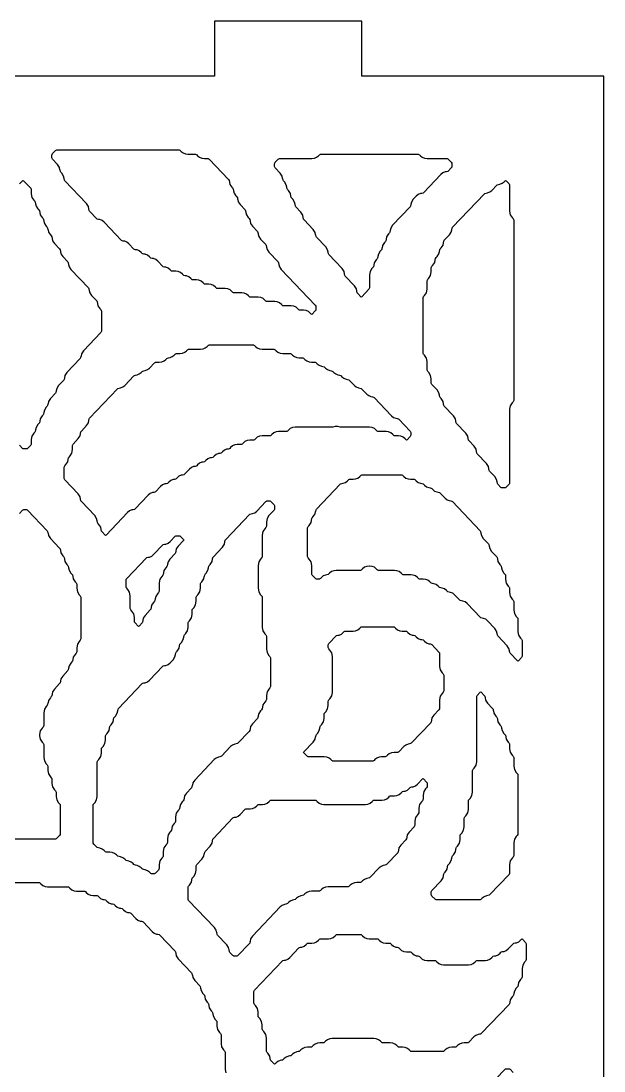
# Model space of a CAD drawing. Header units: millimetres. Extents: x 10 to 410, y 18 to 283.
# Drawn here: x 41.6 to 73.3, y 226 to 283 of the extents above; entities that cross this region are included whole.
import ezdxf

# ---------------------------------------------------------------- set-up
doc = ezdxf.new("R2010")
doc.units = ezdxf.units.MM
doc.layers.add('CUT', color=1, linetype='Continuous')

msp = doc.modelspace()

# ---------------------------------------------------------------- linework, layer by layer
at = {"layer": 'CUT'}
for points in [[(52.134, 157), (60.134, 157), (60.134, 160), (73.2679, 160), (73.2679, 280), (60.134, 280), (60.134, 283), (52.134, 283), (52.134, 280), (31.134, 280), (31.134, 283), (23.134, 283), (23.134, 280), (10, 280), (10, 160), (23.134, 160), (23.134, 157), (31.134, 157), (31.134, 160), (52.134, 160)], [(50.2148, 276), (50.2468, 275.9957), (50.2719, 275.9755), (50.3246, 275.9201), (50.4297, 275.8359), (50.5534, 275.7828), (50.6869, 275.7647), (51.1098, 275.7647), (51.1418, 275.7604), (51.167, 275.7402), (51.2196, 275.6849), (51.3247, 275.6006), (51.4485, 275.5475), (51.5819, 275.5294), (51.7811, 275.5294), (51.813, 275.5251), (51.8382, 275.5049), (52.9009, 274.3875), (52.9252, 274.3495), (52.9427, 274.2585), (52.945, 274.2589), (52.9694, 274.1319), (53.0714, 273.9729), (53.1246, 273.9169), (53.1489, 273.879), (53.1665, 273.7879), (53.1687, 273.7883), (53.1931, 273.6613), (53.2951, 273.5023), (53.3484, 273.4463), (53.3727, 273.4084), (53.3902, 273.3173), (53.3925, 273.3177), (53.4169, 273.1907), (53.5189, 273.0317), (53.7959, 272.7404), (53.8202, 272.7025), (53.8377, 272.6114), (53.84, 272.6119), (53.8644, 272.4848), (53.9664, 272.3258), (54.0196, 272.2698), (54.044, 272.2319), (54.0615, 272.1408), (54.0637, 272.1413), (54.0882, 272.0143), (54.1902, 271.8552), (54.4672, 271.5639), (54.4915, 271.526), (54.509, 271.4349), (54.5113, 271.4354), (54.5357, 271.3084), (54.6377, 271.1493), (54.9147, 270.8581), (54.939, 270.8201), (54.9565, 270.7291), (54.9588, 270.7295), (54.9832, 270.6025), (55.0852, 270.4435), (55.5859, 269.9169), (55.6103, 269.879), (55.6278, 269.7879), (55.63, 269.7883), (55.6545, 269.6613), (55.7565, 269.5023), (57.5997, 267.5639), (57.6241, 267.526), (57.6326, 267.4818), (57.6326, 267.3418), (57.6241, 267.2975), (57.5997, 267.2596), (57.4368, 267.0883), (57.4088, 267.067), (57.3808, 267.0883), (57.3329, 267.1387), (57.2278, 267.2229), (57.104, 267.276), (56.9706, 267.2941), (56.7714, 267.2941), (56.7394, 267.2985), (56.7143, 267.3186), (56.6616, 267.374), (56.5565, 267.4582), (56.4328, 267.5113), (56.2993, 267.5294), (55.8764, 267.5294), (55.8444, 267.5338), (55.8192, 267.5539), (55.7666, 267.6093), (55.6615, 267.6935), (55.5377, 267.7466), (55.4043, 267.7647), (54.9813, 267.7647), (54.9494, 267.769), (54.9242, 267.7892), (54.8716, 267.8446), (54.7665, 267.9288), (54.6427, 267.9819), (54.5092, 268), (54.0863, 268), (54.0543, 268.0043), (54.0292, 268.0245), (53.9765, 268.0799), (53.8714, 268.1641), (53.7477, 268.2172), (53.6142, 268.2353), (53.1913, 268.2353), (53.1593, 268.2396), (53.1341, 268.2598), (53.0815, 268.3151), (52.9764, 268.3994), (52.8526, 268.4525), (52.7192, 268.4706), (52.2962, 268.4706), (52.2643, 268.4749), (52.2391, 268.4951), (52.1865, 268.5504), (52.0814, 268.6346), (51.9576, 268.6877), (51.8242, 268.7059), (51.625, 268.7059), (51.593, 268.7102), (51.5678, 268.7304), (51.5152, 268.7857), (51.4101, 268.8699), (51.2863, 268.923), (51.1529, 268.9412), (50.9537, 268.9412), (50.9217, 268.9455), (50.8966, 268.9657), (50.8439, 269.021), (50.7388, 269.1052), (50.6151, 269.1583), (50.5393, 269.1686), (50.5397, 269.1719), (50.4742, 269.1808), (50.4491, 269.201), (50.3964, 269.2563), (50.2913, 269.3405), (50.1676, 269.3936), (50.0341, 269.4118), (49.8349, 269.4118), (49.803, 269.4161), (49.7778, 269.4363), (49.7252, 269.4916), (49.6201, 269.5758), (49.4963, 269.6289), (49.4205, 269.6392), (49.4209, 269.6425), (49.3555, 269.6514), (49.3303, 269.6716), (49.0539, 269.9622), (48.9488, 270.0464), (48.825, 270.0995), (48.7492, 270.1098), (48.7497, 270.1131), (48.6842, 270.122), (48.659, 270.1422), (48.6064, 270.1975), (48.5013, 270.2817), (48.3775, 270.3348), (48.3017, 270.3451), (48.3021, 270.3484), (48.2367, 270.3573), (48.2115, 270.3775), (48.1589, 270.4328), (48.0538, 270.517), (47.93, 270.5701), (47.8542, 270.5804), (47.8546, 270.5837), (47.7892, 270.5926), (47.764, 270.6127), (47.4876, 270.9034), (47.3825, 270.9876), (47.2587, 271.0407), (47.1829, 271.051), (47.1834, 271.0543), (47.1179, 271.0632), (47.0927, 271.0833), (46.1451, 272.0799), (46.0399, 272.1641), (45.9162, 272.2172), (45.8404, 272.2275), (45.8408, 272.2307), (45.7753, 272.2396), (45.7502, 272.2598), (45.3588, 272.6713), (45.3345, 272.7093), (45.317, 272.8003), (45.3147, 272.7999), (45.2903, 272.9269), (45.1883, 273.086), (44.0163, 274.3184), (43.9919, 274.3563), (43.9744, 274.4474), (43.9722, 274.447), (43.9477, 274.574), (43.8457, 274.733), (43.7925, 274.789), (43.7682, 274.8269), (43.7507, 274.918), (43.7484, 274.9176), (43.724, 275.0446), (43.622, 275.2036), (43.345, 275.4949), (43.3207, 275.5328), (43.3122, 275.5771), (43.3122, 275.717), (43.3207, 275.7613), (43.345, 275.7992), (43.5126, 275.9755), (43.5378, 275.9957), (43.5697, 276)], [(55.395, 275.1065), (55.395, 275.2465), (55.4035, 275.2907), (55.4279, 275.3287), (55.5955, 275.5049), (55.6206, 275.5251), (55.6526, 275.5294), (57.4181, 275.5294), (57.5515, 275.5475), (57.6753, 275.6006), (57.7804, 275.6849), (57.833, 275.7402), (57.8582, 275.7604), (57.8902, 275.7647), (63.1927, 275.7647), (63.2246, 275.7604), (63.2498, 275.7402), (63.3025, 275.6849), (63.4076, 275.6006), (63.5313, 275.5475), (63.6648, 275.5294), (64.759, 275.5294), (64.7909, 275.5251), (64.8161, 275.5049), (64.9837, 275.3287), (65.0081, 275.2907), (65.0166, 275.2465), (65.0166, 275.1065), (65.0081, 275.0622), (64.9837, 275.0243), (64.8161, 274.848), (64.7909, 274.8279), (64.7255, 274.819), (64.7259, 274.8157), (64.6501, 274.8054), (64.5263, 274.7523), (64.4212, 274.6681), (63.4736, 273.6716), (63.4484, 273.6514), (63.3829, 273.6425), (63.3834, 273.6392), (63.3076, 273.6289), (63.1838, 273.5758), (63.0787, 273.4916), (62.9167, 273.3212), (62.8147, 273.1622), (62.7903, 273.0352), (62.788, 273.0356), (62.7705, 272.9446), (62.7462, 272.9066), (61.7979, 271.9095), (61.6959, 271.7504), (61.6715, 271.6234), (61.6692, 271.6239), (61.6517, 271.5328), (61.6274, 271.4949), (61.5741, 271.4389), (61.4722, 271.2799), (61.4477, 271.1529), (61.4455, 271.1533), (61.4279, 271.0622), (61.4036, 271.0243), (61.3504, 270.9683), (61.2484, 270.8093), (61.224, 270.6823), (61.2217, 270.6827), (61.2042, 270.5916), (61.1799, 270.5537), (61.1266, 270.4977), (61.0246, 270.3387), (61.0002, 270.2117), (60.9979, 270.2121), (60.9804, 270.121), (60.9561, 270.0831), (60.9029, 270.0271), (60.8009, 269.8681), (60.7764, 269.7411), (60.7742, 269.7415), (60.7567, 269.6505), (60.7323, 269.6125), (60.6791, 269.5565), (60.5771, 269.3975), (60.5414, 269.212), (60.5414, 268.5182), (60.5329, 268.474), (60.5086, 268.4361), (60.1219, 268.0294), (60.0939, 268.0082), (60.0659, 268.0294), (59.903, 268.2008), (59.8787, 268.2387), (59.8612, 268.3298), (59.8589, 268.3293), (59.8345, 268.4563), (59.7325, 268.6154), (59.2317, 269.1419), (59.2074, 269.1799), (59.1899, 269.2709), (59.1876, 269.2705), (59.1632, 269.3975), (59.0612, 269.5565), (58.3367, 270.3184), (58.3124, 270.3563), (58.2949, 270.4474), (58.2926, 270.447), (58.2682, 270.574), (58.1662, 270.733), (57.6654, 271.2596), (57.6411, 271.2975), (57.6236, 271.3886), (57.6213, 271.3881), (57.5969, 271.5152), (57.4949, 271.6742), (56.9942, 272.2008), (56.9698, 272.2387), (56.9523, 272.3298), (56.9501, 272.3293), (56.9256, 272.4563), (56.8236, 272.6154), (56.5467, 272.9066), (56.5223, 272.9446), (56.5048, 273.0356), (56.5025, 273.0352), (56.4781, 273.1622), (56.3761, 273.3212), (56.3229, 273.3772), (56.2986, 273.4152), (56.281, 273.5062), (56.2788, 273.5058), (56.2544, 273.6328), (56.1524, 273.7918), (56.0991, 273.8478), (56.0748, 273.8858), (56.0573, 273.9768), (56.055, 273.9764), (56.0306, 274.1034), (55.9286, 274.2624), (55.8754, 274.3184), (55.8511, 274.3563), (55.8335, 274.4474), (55.8313, 274.447), (55.8068, 274.574), (55.7049, 274.733), (55.4279, 275.0243), (55.4035, 275.0622)], [(64.1301, 270.1142), (64.1544, 270.1522), (64.2076, 270.2082), (64.3096, 270.3672), (64.334, 270.4942), (64.3363, 270.4938), (64.3538, 270.5848), (64.3781, 270.6228), (64.4314, 270.6788), (64.5334, 270.8378), (64.5578, 270.9648), (64.5601, 270.9644), (64.5776, 271.0554), (64.6019, 271.0934), (64.8789, 271.3846), (64.9809, 271.5437), (65.0053, 271.6707), (65.0076, 271.6702), (65.0251, 271.7613), (65.0494, 271.7992), (66.7833, 273.6225), (66.8085, 273.6427), (66.874, 273.6516), (66.8735, 273.6549), (66.9493, 273.6652), (67.0731, 273.7183), (67.1782, 273.8025), (67.4546, 274.0931), (67.4798, 274.1133), (67.5452, 274.1222), (67.5448, 274.1255), (67.6206, 274.1358), (67.7444, 274.1889), (67.8495, 274.2731), (67.8974, 274.3235), (67.9254, 274.3447), (67.9534, 274.3235), (68.1163, 274.1522), (68.1406, 274.1142), (68.1492, 274.07), (68.1492, 272.6704), (68.1849, 272.4848), (68.2868, 272.3258), (68.3401, 272.2698), (68.3644, 272.2319), (68.3729, 272.1876), (68.3729, 262.4006), (68.3644, 262.3563), (68.3401, 262.3184), (68.2868, 262.2624), (68.1849, 262.1034), (68.1492, 261.9179), (68.1492, 257.93), (68.1406, 257.8858), (68.1163, 257.8478), (67.9487, 257.6716), (67.9235, 257.6514), (67.8916, 257.6471), (67.7355, 257.6471), (67.7035, 257.6514), (67.6783, 257.6716), (67.5107, 257.8478), (67.4864, 257.8858), (67.4689, 257.9768), (67.4666, 257.9764), (67.4422, 258.1034), (67.3402, 258.2624), (67.0632, 258.5537), (67.0389, 258.5916), (67.0214, 258.6827), (67.0191, 258.6823), (66.9947, 258.8093), (66.8927, 258.9683), (66.392, 259.4949), (66.3676, 259.5328), (66.3501, 259.6239), (66.3479, 259.6234), (66.3234, 259.7504), (66.2214, 259.9095), (65.9444, 260.2008), (65.9201, 260.2387), (65.9026, 260.3298), (65.9003, 260.3293), (65.8759, 260.4563), (65.7739, 260.6154), (65.2732, 261.1419), (65.2488, 261.1799), (65.2313, 261.2709), (65.2291, 261.2705), (65.2046, 261.3975), (65.1027, 261.5565), (64.6019, 262.0831), (64.5776, 262.121), (64.5601, 262.2121), (64.5578, 262.2117), (64.5334, 262.3387), (64.4314, 262.4977), (64.3781, 262.5537), (64.3538, 262.5916), (64.3363, 262.6827), (64.334, 262.6823), (64.3096, 262.8093), (64.2076, 262.9683), (63.9306, 263.2596), (63.9063, 263.2975), (63.8978, 263.3418), (63.8978, 263.5649), (63.8621, 263.7504), (63.7601, 263.9095), (63.7069, 263.9655), (63.6825, 264.0034), (63.674, 264.0477), (63.674, 264.5061), (63.6383, 264.6916), (63.5364, 264.8507), (63.4831, 264.9066), (63.4588, 264.9446), (63.4503, 264.9888), (63.4503, 267.9523), (63.4588, 267.9966), (63.4831, 268.0345), (63.5364, 268.0905), (63.6383, 268.2496), (63.674, 268.4351), (63.674, 268.8935), (63.6825, 268.9378), (63.7069, 268.9757), (63.7601, 269.0317), (63.8621, 269.1907), (63.8978, 269.3763), (63.8978, 269.5994), (63.9063, 269.6437), (63.9306, 269.6816), (63.9839, 269.7376), (64.0858, 269.8966), (64.1103, 270.0236), (64.1125, 270.0232)], [(44.2157, 259.2907), (44.24, 259.3287), (44.2933, 259.3846), (44.3952, 259.5437), (44.4309, 259.7292), (44.4309, 259.9523), (44.4395, 259.9966), (44.4638, 260.0345), (44.7408, 260.3258), (44.8428, 260.4848), (44.8672, 260.6119), (44.8694, 260.6114), (44.887, 260.7025), (44.9113, 260.7404), (45.1883, 261.0317), (45.2903, 261.1907), (45.3147, 261.3177), (45.317, 261.3173), (45.3345, 261.4084), (45.3588, 261.4463), (46.869, 263.0343), (46.8941, 263.0545), (46.9596, 263.0634), (46.9592, 263.0667), (47.035, 263.077), (47.1587, 263.1301), (47.2638, 263.2143), (47.764, 263.7402), (47.7892, 263.7604), (47.8546, 263.7693), (47.8542, 263.7725), (47.93, 263.7828), (48.0538, 263.8359), (48.1589, 263.9201), (48.2115, 263.9755), (48.2367, 263.9957), (48.3021, 264.0046), (48.3017, 264.0078), (48.3775, 264.0181), (48.5013, 264.0712), (48.6064, 264.1554), (48.8828, 264.4461), (48.9079, 264.4662), (48.9399, 264.4706), (49.1391, 264.4706), (49.2725, 264.4887), (49.3963, 264.5418), (49.5014, 264.626), (49.554, 264.6814), (49.5792, 264.7015), (49.6447, 264.7104), (49.6442, 264.7137), (49.72, 264.724), (49.8438, 264.7771), (49.9489, 264.8613), (50.0015, 264.9167), (50.0267, 264.9368), (50.0587, 264.9412), (50.2579, 264.9412), (50.3913, 264.9593), (50.5151, 265.0124), (50.6202, 265.0966), (50.6728, 265.152), (50.698, 265.1721), (50.73, 265.1765), (51.3767, 265.1765), (51.5101, 265.1946), (51.6339, 265.2477), (51.739, 265.3319), (51.7916, 265.3873), (51.8168, 265.4074), (51.8487, 265.4118), (54.2424, 265.4118), (54.2744, 265.4074), (54.2995, 265.3873), (54.3522, 265.3319), (54.4573, 265.2477), (54.5811, 265.1946), (54.7145, 265.1765), (55.3612, 265.1765), (55.3932, 265.1721), (55.4183, 265.152), (55.471, 265.0966), (55.5761, 265.0124), (55.6998, 264.9593), (55.8333, 264.9412), (56.2562, 264.9412), (56.2882, 264.9368), (56.3134, 264.9167), (56.366, 264.8613), (56.4711, 264.7771), (56.5949, 264.724), (56.7283, 264.7059), (56.9275, 264.7059), (56.9595, 264.7015), (56.9846, 264.6814), (57.0373, 264.626), (57.1424, 264.5418), (57.2661, 264.4887), (57.3996, 264.4706), (57.5988, 264.4706), (57.6307, 264.4662), (57.6559, 264.4461), (57.7085, 264.3907), (57.8136, 264.3065), (57.9374, 264.2534), (58.0132, 264.2431), (58.0128, 264.2398), (58.0782, 264.231), (58.1034, 264.2108), (58.156, 264.1554), (58.2611, 264.0712), (58.3849, 264.0181), (58.4607, 264.0078), (58.4603, 264.0046), (58.5258, 263.9957), (58.5509, 263.9755), (58.6036, 263.9201), (58.7087, 263.8359), (58.8324, 263.7828), (58.9082, 263.7725), (58.9078, 263.7693), (58.9733, 263.7604), (58.9984, 263.7402), (59.0511, 263.6849), (59.1562, 263.6006), (59.2799, 263.5475), (59.3558, 263.5372), (59.3553, 263.534), (59.4208, 263.5251), (59.446, 263.5049), (59.7223, 263.2143), (59.8274, 263.1301), (59.9512, 263.077), (60.027, 263.0667), (60.0266, 263.0634), (60.0921, 263.0545), (60.1172, 263.0343), (60.3936, 262.7437), (60.4987, 262.6595), (60.6225, 262.6064), (60.6983, 262.5961), (60.6978, 262.5928), (60.7633, 262.5839), (60.7885, 262.5637), (61.7362, 261.5672), (61.8413, 261.483), (61.965, 261.4299), (62.0408, 261.4196), (62.0404, 261.4163), (62.1059, 261.4074), (62.131, 261.3873), (62.7462, 260.7404), (62.7705, 260.7025), (62.779, 260.6582), (62.779, 260.5182), (62.7705, 260.474), (62.7462, 260.4361), (62.5832, 260.2647), (62.5552, 260.2435), (62.5273, 260.2647), (62.4793, 260.3151), (62.3742, 260.3994), (62.2504, 260.4525), (62.117, 260.4706), (61.9178, 260.4706), (61.8858, 260.4749), (61.8607, 260.4951), (61.808, 260.5504), (61.7029, 260.6346), (61.5792, 260.6877), (61.4457, 260.7059), (61.0228, 260.7059), (60.9908, 260.7102), (60.9656, 260.7304), (60.913, 260.7857), (60.8079, 260.8699), (60.6841, 260.923), (60.5507, 260.9412), (59.009, 260.9412), (58.9764, 260.9456), (58.9485, 260.9576), (58.8187, 260.9935), (58.684, 260.9935), (58.5542, 260.9576), (58.5264, 260.9456), (58.4938, 260.9412), (56.5046, 260.9412), (56.3711, 260.923), (56.2473, 260.8699), (56.1422, 260.7857), (56.0896, 260.7304), (56.0644, 260.7102), (56.0325, 260.7059), (55.6095, 260.7059), (55.4761, 260.6877), (55.3523, 260.6346), (55.2472, 260.5504), (55.1946, 260.4951), (55.1694, 260.4749), (55.1374, 260.4706), (54.7145, 260.4706), (54.5811, 260.4525), (54.4573, 260.3994), (54.3522, 260.3151), (54.2995, 260.2598), (54.2744, 260.2396), (54.2424, 260.2353), (54.0432, 260.2353), (53.9098, 260.2172), (53.786, 260.1641), (53.6809, 260.0799), (53.6283, 260.0245), (53.6031, 260.0043), (53.5711, 260), (53.372, 260), (53.2385, 259.9819), (53.1147, 259.9288), (53.0096, 259.8446), (52.957, 259.7892), (52.9318, 259.769), (52.8664, 259.7602), (52.8668, 259.7569), (52.791, 259.7466), (52.6672, 259.6935), (52.5621, 259.6093), (52.5095, 259.5539), (52.4843, 259.5338), (52.4188, 259.5249), (52.4193, 259.5216), (52.3435, 259.5113), (52.2197, 259.4582), (52.1146, 259.374), (52.062, 259.3186), (52.0368, 259.2985), (51.9713, 259.2896), (51.9718, 259.2863), (51.896, 259.276), (51.7722, 259.2229), (51.6671, 259.1387), (51.6145, 259.0833), (51.5893, 259.0632), (51.5238, 259.0543), (51.5243, 259.051), (51.4485, 259.0407), (51.3247, 258.9876), (51.2196, 258.9034), (51.167, 258.848), (51.1418, 258.8279), (51.0763, 258.819), (51.0767, 258.8157), (51.0009, 258.8054), (50.8772, 258.7523), (50.7721, 258.6681), (50.4957, 258.3775), (50.4705, 258.3573), (50.405, 258.3484), (50.4055, 258.3451), (50.3297, 258.3348), (50.2059, 258.2817), (50.1008, 258.1975), (50.0482, 258.1422), (50.023, 258.122), (49.9575, 258.1131), (49.958, 258.1098), (49.8822, 258.0995), (49.7584, 258.0464), (49.6533, 257.9622), (49.6007, 257.9069), (49.5755, 257.8867), (49.51, 257.8778), (49.5105, 257.8745), (49.4346, 257.8642), (49.3109, 257.8111), (49.2058, 257.7269), (48.9294, 257.4363), (48.9042, 257.4161), (48.8387, 257.4072), (48.8392, 257.4039), (48.7634, 257.3936), (48.6396, 257.3405), (48.5345, 257.2563), (47.8106, 256.4951), (47.7854, 256.4749), (47.72, 256.466), (47.7204, 256.4628), (47.6446, 256.4525), (47.5208, 256.3994), (47.4157, 256.3151), (46.249, 255.0883), (46.221, 255.067), (46.193, 255.0883), (46.0301, 255.2596), (46.0057, 255.2975), (45.9882, 255.3886), (45.986, 255.3881), (45.9615, 255.5152), (45.8596, 255.6742), (45.8063, 255.7302), (45.782, 255.7681), (45.7645, 255.8592), (45.7622, 255.8587), (45.7378, 255.9857), (45.6358, 256.1448), (44.9113, 256.9066), (44.887, 256.9446), (44.8694, 257.0356), (44.8672, 257.0352), (44.8428, 257.1622), (44.7408, 257.3212), (44.0163, 258.0831), (43.9919, 258.121), (43.9834, 258.1653), (43.9834, 258.7759), (43.9919, 258.8201), (44.0163, 258.8581), (44.0695, 258.914), (44.1715, 259.0731), (44.1959, 259.2001), (44.1982, 259.1997)], [(57.4173, 255.9966), (57.4417, 256.0345), (57.4949, 256.0905), (57.5969, 256.2496), (57.6213, 256.3766), (57.6236, 256.3761), (57.6411, 256.4672), (57.6654, 256.5051), (58.9518, 257.8578), (58.977, 257.878), (59.0425, 257.8869), (59.042, 257.8902), (59.1178, 257.9005), (59.2416, 257.9536), (59.3467, 258.0378), (59.3993, 258.0931), (59.4245, 258.1133), (59.4565, 258.1176), (59.6557, 258.1176), (59.7891, 258.1358), (59.9129, 258.1889), (60.018, 258.2731), (60.0706, 258.3284), (60.0958, 258.3486), (60.1277, 258.3529), (62.2977, 258.3529), (62.3296, 258.3486), (62.3548, 258.3284), (62.4074, 258.2731), (62.5125, 258.1889), (62.6363, 258.1358), (62.7697, 258.1176), (62.9689, 258.1176), (63.0009, 258.1133), (63.0261, 258.0931), (63.0787, 258.0378), (63.1838, 257.9536), (63.3076, 257.9005), (63.3834, 257.8902), (63.3829, 257.8869), (63.4484, 257.878), (63.4736, 257.8578), (63.5262, 257.8025), (63.6313, 257.7183), (63.7551, 257.6652), (63.8309, 257.6549), (63.8304, 257.6516), (63.8959, 257.6427), (63.9211, 257.6225), (63.9737, 257.5672), (64.0788, 257.483), (64.2026, 257.4299), (64.2784, 257.4196), (64.278, 257.4163), (64.3434, 257.4074), (64.3686, 257.3873), (64.645, 257.0966), (64.7501, 257.0124), (64.8739, 256.9593), (64.9497, 256.949), (64.9492, 256.9457), (65.0147, 256.9368), (65.0399, 256.9167), (66.55, 255.3287), (66.5744, 255.2907), (66.5919, 255.1997), (66.5941, 255.2001), (66.6186, 255.0731), (66.7205, 254.914), (66.9975, 254.6228), (67.0219, 254.5848), (67.0394, 254.4938), (67.0416, 254.4942), (67.0661, 254.3672), (67.1681, 254.2082), (67.4451, 253.9169), (67.4694, 253.879), (67.4869, 253.7879), (67.4892, 253.7883), (67.5136, 253.6613), (67.6156, 253.5023), (67.6688, 253.4463), (67.6931, 253.4084), (67.7107, 253.3173), (67.7129, 253.3177), (67.7373, 253.1907), (67.8393, 253.0317), (67.8926, 252.9757), (67.9169, 252.9378), (67.9254, 252.8935), (67.9254, 252.6704), (67.9611, 252.4848), (68.0631, 252.3258), (68.1163, 252.2698), (68.1406, 252.2319), (68.1492, 252.1876), (68.1492, 251.9645), (68.1849, 251.779), (68.2868, 251.6199), (68.3401, 251.5639), (68.3644, 251.526), (68.3729, 251.4818), (68.3729, 251.0233), (68.4086, 250.8378), (68.5106, 250.6788), (68.5638, 250.6228), (68.5882, 250.5848), (68.5967, 250.5406), (68.5967, 249.8468), (68.6324, 249.6613), (68.7344, 249.5023), (68.7876, 249.4463), (68.8119, 249.4084), (68.8204, 249.3641), (68.8204, 248.5182), (68.8119, 248.474), (68.7876, 248.4361), (68.6247, 248.2647), (68.5967, 248.2435), (68.5687, 248.2647), (68.182, 248.6713), (68.1577, 248.7093), (68.1402, 248.8003), (68.1379, 248.7999), (68.1135, 248.9269), (68.0115, 249.086), (67.5107, 249.6125), (67.4864, 249.6505), (67.4689, 249.7415), (67.4666, 249.7411), (67.4422, 249.8681), (67.3402, 250.0271), (66.9544, 250.4328), (66.8493, 250.517), (66.7256, 250.5701), (66.6498, 250.5804), (66.6502, 250.5837), (66.5847, 250.5926), (66.5596, 250.6127), (65.8357, 251.374), (65.7306, 251.4582), (65.6068, 251.5113), (65.531, 251.5216), (65.5314, 251.5249), (65.4659, 251.5338), (65.4408, 251.5539), (65.1644, 251.8446), (65.0593, 251.9288), (64.9355, 251.9819), (64.8597, 251.9922), (64.8602, 251.9954), (64.7947, 252.0043), (64.7695, 252.0245), (64.7169, 252.0799), (64.6118, 252.1641), (64.488, 252.2172), (64.4122, 252.2275), (64.4126, 252.2307), (64.3472, 252.2396), (64.322, 252.2598), (64.2694, 252.3151), (64.1643, 252.3994), (64.0405, 252.4525), (63.9647, 252.4628), (63.9651, 252.466), (63.8996, 252.4749), (63.8745, 252.4951), (63.8218, 252.5504), (63.7167, 252.6346), (63.593, 252.6877), (63.4595, 252.7059), (63.2603, 252.7059), (63.2284, 252.7102), (63.2032, 252.7304), (63.1506, 252.7857), (63.0455, 252.8699), (62.9217, 252.923), (62.7883, 252.9412), (62.3653, 252.9412), (62.3333, 252.9455), (62.3082, 252.9657), (62.2555, 253.021), (62.1504, 253.1052), (62.0267, 253.1583), (61.8932, 253.1765), (61.0228, 253.1765), (60.9908, 253.1808), (60.9656, 253.201), (60.913, 253.2563), (60.8079, 253.3405), (60.6841, 253.3936), (60.5507, 253.4118), (60.5322, 253.4118), (60.3987, 253.3936), (60.275, 253.3405), (60.1699, 253.2563), (60.1172, 253.201), (60.0921, 253.1808), (60.0601, 253.1765), (58.7421, 253.1765), (58.6087, 253.1583), (58.4849, 253.1052), (58.3798, 253.021), (58.3272, 252.9657), (58.302, 252.9455), (58.2365, 252.9366), (58.237, 252.9333), (58.1612, 252.923), (58.0374, 252.8699), (57.9323, 252.7857), (57.8797, 252.7304), (57.8545, 252.7102), (57.8225, 252.7059), (57.6664, 252.7059), (57.6345, 252.7102), (57.6093, 252.7304), (57.4417, 252.9066), (57.4173, 252.9446), (57.4088, 252.9888), (57.4088, 253.4473), (57.3731, 253.6328), (57.2712, 253.7918), (57.2179, 253.8478), (57.1936, 253.8858), (57.1851, 253.93), (57.1851, 255.4818), (57.1936, 255.526), (57.2179, 255.5639), (57.2712, 255.6199), (57.3731, 255.779), (57.3976, 255.906), (57.3998, 255.9055)], [(45.5826, 238.3184), (45.5582, 238.3563), (45.5497, 238.4006), (45.5497, 240.4229), (45.5582, 240.4672), (45.5826, 240.5051), (45.6358, 240.5611), (45.7378, 240.7201), (45.7735, 240.9057), (45.7735, 242.7759), (45.782, 242.8201), (45.8063, 242.8581), (45.8596, 242.914), (45.9615, 243.0731), (45.9972, 243.2586), (45.9972, 243.4818), (46.0057, 243.526), (46.0301, 243.5639), (46.0833, 243.6199), (46.1853, 243.779), (46.221, 243.9645), (46.221, 244.1876), (46.2295, 244.2319), (46.2538, 244.2698), (46.3071, 244.3258), (46.4091, 244.4848), (46.4335, 244.6119), (46.4357, 244.6114), (46.4533, 244.7025), (46.4776, 244.7404), (46.5308, 244.7964), (46.6328, 244.9554), (46.6572, 245.0824), (46.6595, 245.082), (46.677, 245.1731), (46.7013, 245.211), (46.7546, 245.267), (46.8566, 245.426), (46.881, 245.553), (46.8833, 245.5526), (46.9008, 245.6437), (46.9251, 245.6816), (48.2115, 247.0343), (48.2367, 247.0545), (48.3021, 247.0634), (48.3017, 247.0667), (48.3775, 247.077), (48.5013, 247.1301), (48.6064, 247.2143), (49.3303, 247.9755), (49.3555, 247.9957), (49.4209, 248.0046), (49.4205, 248.0078), (49.4963, 248.0181), (49.6201, 248.0712), (49.7252, 248.1554), (49.8872, 248.3258), (49.9892, 248.4848), (50.0136, 248.6119), (50.0159, 248.6114), (50.0334, 248.7025), (50.0577, 248.7404), (50.1109, 248.7964), (50.2129, 248.9554), (50.2374, 249.0824), (50.2396, 249.082), (50.2571, 249.1731), (50.2815, 249.211), (50.3347, 249.267), (50.4367, 249.426), (50.4611, 249.553), (50.4634, 249.5526), (50.4809, 249.6437), (50.5052, 249.6816), (50.5585, 249.7376), (50.6604, 249.8966), (50.6961, 250.0821), (50.6961, 250.3053), (50.7046, 250.3495), (50.729, 250.3875), (50.7822, 250.4435), (50.8842, 250.6025), (50.9199, 250.788), (50.9199, 251.0112), (50.9284, 251.0554), (50.9527, 251.0934), (51.006, 251.1493), (51.1079, 251.3084), (51.1436, 251.4939), (51.1436, 251.717), (51.1522, 251.7613), (51.1765, 251.7992), (51.2297, 251.8552), (51.3317, 252.0143), (51.3674, 252.1998), (51.3674, 252.4229), (51.3759, 252.4672), (51.4002, 252.5051), (51.4535, 252.5611), (51.5555, 252.7201), (51.5799, 252.8471), (51.5822, 252.8467), (51.5997, 252.9378), (51.624, 252.9757), (51.6772, 253.0317), (51.7792, 253.1907), (51.8037, 253.3177), (51.8059, 253.3173), (51.8234, 253.4084), (51.8478, 253.4463), (51.901, 253.5023), (52.003, 253.6613), (52.0274, 253.7883), (52.0297, 253.7879), (52.0472, 253.879), (52.0715, 253.9169), (52.5723, 254.4435), (52.6742, 254.6025), (52.6987, 254.7295), (52.7009, 254.7291), (52.7185, 254.8201), (52.7428, 254.8581), (54.0292, 256.2108), (54.0543, 256.231), (54.1198, 256.2398), (54.1194, 256.2431), (54.1952, 256.2534), (54.319, 256.3065), (54.4241, 256.3907), (54.9242, 256.9167), (54.9494, 256.9368), (54.9813, 256.9412), (55.1374, 256.9412), (55.1694, 256.9368), (55.1946, 256.9167), (55.3622, 256.7404), (55.3865, 256.7025), (55.395, 256.6582), (55.395, 256.5182), (55.3865, 256.474), (55.3622, 256.4361), (55.0852, 256.1448), (54.9832, 255.9857), (54.9475, 255.8002), (54.9475, 255.5771), (54.939, 255.5328), (54.9147, 255.4949), (54.8614, 255.4389), (54.7594, 255.2799), (54.7238, 255.0943), (54.7238, 253.93), (54.7152, 253.8858), (54.6909, 253.8478), (54.6377, 253.7918), (54.5357, 253.6328), (54.5, 253.4473), (54.5, 252.1998), (54.5357, 252.0143), (54.6377, 251.8552), (54.6909, 251.7992), (54.7152, 251.7613), (54.7238, 251.717), (54.7238, 250.0821), (54.7594, 249.8966), (54.8614, 249.7376), (54.9147, 249.6816), (54.939, 249.6437), (54.9475, 249.5994), (54.9475, 248.9057), (54.9832, 248.7201), (55.0852, 248.5611), (55.1384, 248.5051), (55.1628, 248.4672), (55.1713, 248.4229), (55.1713, 246.8712), (55.1628, 246.8269), (55.1384, 246.789), (55.0852, 246.733), (54.9832, 246.574), (54.9475, 246.3885), (54.9475, 246.1653), (54.939, 246.121), (54.9147, 246.0831), (54.8614, 246.0271), (54.7594, 245.8681), (54.735, 245.7411), (54.7328, 245.7415), (54.7152, 245.6505), (54.6909, 245.6125), (54.6377, 245.5565), (54.5357, 245.3975), (54.5113, 245.2705), (54.509, 245.2709), (54.4915, 245.1799), (54.4672, 245.1419), (54.1902, 244.8507), (54.0882, 244.6916), (54.0637, 244.5646), (54.0615, 244.5651), (54.044, 244.474), (54.0196, 244.4361), (53.4045, 243.7892), (53.3793, 243.769), (53.3139, 243.7602), (53.3143, 243.7569), (53.2385, 243.7466), (53.1147, 243.6935), (53.0096, 243.6093), (52.5095, 243.0833), (52.4843, 243.0632), (52.4188, 243.0543), (52.4193, 243.051), (52.3435, 243.0407), (52.2197, 242.9876), (52.1146, 242.9034), (51.0576, 241.7918), (50.9556, 241.6328), (50.9311, 241.5058), (50.9289, 241.5062), (50.9114, 241.4152), (50.887, 241.3772), (50.61, 241.086), (50.5081, 240.9269), (50.4836, 240.7999), (50.4814, 240.8003), (50.4639, 240.7093), (50.4395, 240.6713), (50.3863, 240.6154), (50.2843, 240.4563), (50.2599, 240.3293), (50.2576, 240.3298), (50.2401, 240.2387), (50.2158, 240.2008), (50.1625, 240.1448), (50.0606, 239.9857), (50.0249, 239.8002), (50.0249, 239.5771), (50.0163, 239.5328), (49.992, 239.4949), (49.9388, 239.4389), (49.8368, 239.2799), (49.8124, 239.1529), (49.8101, 239.1533), (49.7926, 239.0622), (49.7683, 239.0243), (49.715, 238.9683), (49.613, 238.8093), (49.5773, 238.6237), (49.5773, 238.4006), (49.5688, 238.3563), (49.5445, 238.3184), (49.4913, 238.2624), (49.3893, 238.1034), (49.3536, 237.9179), (49.3536, 237.6947), (49.3451, 237.6505), (49.3207, 237.6125), (49.2675, 237.5565), (49.1655, 237.3975), (49.1298, 237.212), (49.1298, 236.9888), (49.1213, 236.9446), (49.097, 236.9066), (48.9294, 236.7304), (48.9042, 236.7102), (48.8722, 236.7059), (48.7161, 236.7059), (48.6842, 236.7102), (48.659, 236.7304), (48.6064, 236.7857), (48.5013, 236.8699), (48.3775, 236.923), (48.3017, 236.9333), (48.3021, 236.9366), (48.2367, 236.9455), (48.2115, 236.9657), (48.1589, 237.021), (48.0538, 237.1052), (47.93, 237.1583), (47.8542, 237.1686), (47.8546, 237.1719), (47.7892, 237.1808), (47.764, 237.201), (47.7114, 237.2563), (47.6062, 237.3405), (47.4825, 237.3936), (47.4067, 237.4039), (47.4071, 237.4072), (47.3416, 237.4161), (47.3165, 237.4363), (47.2638, 237.4916), (47.1587, 237.5758), (47.035, 237.6289), (46.9592, 237.6392), (46.9596, 237.6425), (46.8941, 237.6514), (46.869, 237.6716), (46.8163, 237.7269), (46.7112, 237.8111), (46.5874, 237.8642), (46.454, 237.8824), (46.2548, 237.8824), (46.2229, 237.8867), (46.1977, 237.9069), (46.1451, 237.9622), (46.0399, 238.0464), (45.9162, 238.0995), (45.8404, 238.1098), (45.8408, 238.1131), (45.7753, 238.122), (45.7502, 238.1422)], [(47.8201, 250.3184), (47.7958, 250.3563), (47.7873, 250.4006), (47.7873, 250.6237), (47.7516, 250.8093), (47.6496, 250.9683), (47.5964, 251.0243), (47.572, 251.0622), (47.5635, 251.1065), (47.5635, 251.8002), (47.5278, 251.9857), (47.4259, 252.1448), (47.3726, 252.2008), (47.3483, 252.2387), (47.3398, 252.283), (47.3398, 252.6582), (47.3483, 252.7025), (47.3726, 252.7404), (48.4353, 253.8578), (48.4604, 253.878), (48.5259, 253.8869), (48.5255, 253.8902), (48.6013, 253.9005), (48.725, 253.9536), (48.8301, 254.0378), (49.3303, 254.5637), (49.3555, 254.5839), (49.4209, 254.5928), (49.4205, 254.5961), (49.4963, 254.6064), (49.6201, 254.6595), (49.7252, 254.7437), (50.0015, 255.0343), (50.0267, 255.0545), (50.0587, 255.0588), (50.2148, 255.0588), (50.2468, 255.0545), (50.2719, 255.0343), (50.4461, 254.8511), (50.4653, 254.8235), (50.4461, 254.7959), (50.1625, 254.4977), (50.0606, 254.3387), (50.0361, 254.2117), (50.0339, 254.2121), (50.0163, 254.121), (49.992, 254.0831), (49.715, 253.7918), (49.613, 253.6328), (49.5886, 253.5058), (49.5863, 253.5062), (49.5688, 253.4152), (49.5445, 253.3772), (49.4913, 253.3212), (49.3893, 253.1622), (49.3648, 253.0352), (49.3626, 253.0356), (49.3451, 252.9446), (49.3207, 252.9066), (49.2675, 252.8507), (49.1655, 252.6916), (49.1298, 252.5061), (49.1298, 252.0477), (49.1213, 252.0034), (49.097, 251.9655), (49.0437, 251.9095), (48.9418, 251.7504), (48.9173, 251.6234), (48.9151, 251.6239), (48.8976, 251.5328), (48.8732, 251.4949), (48.82, 251.4389), (48.718, 251.2799), (48.6936, 251.1529), (48.6913, 251.1533), (48.6738, 251.0622), (48.6495, 251.0243), (48.3725, 250.733), (48.2705, 250.574), (48.2461, 250.447), (48.2438, 250.4474), (48.2263, 250.3563), (48.202, 250.3184), (48.039, 250.1471), (48.011, 250.1259), (47.9831, 250.1471)], [(57.4949, 243.8552), (57.5969, 244.0143), (57.6213, 244.1413), (57.6236, 244.1408), (57.6411, 244.2319), (57.6654, 244.2698), (57.7187, 244.3258), (57.8207, 244.4848), (57.8451, 244.6119), (57.8473, 244.6114), (57.8649, 244.7025), (57.8892, 244.7404), (57.9424, 244.7964), (58.0444, 244.9554), (58.0801, 245.141), (58.0801, 245.3641), (58.0886, 245.4084), (58.1129, 245.4463), (58.1662, 245.5023), (58.2682, 245.6613), (58.3039, 245.8468), (58.3039, 246.07), (58.3124, 246.1142), (58.3367, 246.1522), (58.3899, 246.2082), (58.4919, 246.3672), (58.5276, 246.5527), (58.5276, 248.5061), (58.4919, 248.6916), (58.3899, 248.8507), (58.3367, 248.9066), (58.3124, 248.9446), (58.3039, 248.9888), (58.3039, 249.1288), (58.3124, 249.1731), (58.3367, 249.211), (58.7281, 249.6225), (58.7532, 249.6427), (58.8187, 249.6516), (58.8183, 249.6549), (58.8941, 249.6652), (59.0178, 249.7183), (59.123, 249.8025), (59.1756, 249.8578), (59.2008, 249.878), (59.2327, 249.8824), (59.6557, 249.8824), (59.7891, 249.9005), (59.9129, 249.9536), (60.018, 250.0378), (60.0706, 250.0931), (60.0958, 250.1133), (60.1277, 250.1176), (61.8501, 250.1176), (61.8821, 250.1133), (61.9073, 250.0931), (61.9599, 250.0378), (62.065, 249.9536), (62.1888, 249.9005), (62.3222, 249.8824), (62.5214, 249.8824), (62.5534, 249.878), (62.5786, 249.8578), (62.6312, 249.8025), (62.7363, 249.7183), (62.8601, 249.6652), (62.9359, 249.6549), (62.9354, 249.6516), (63.0009, 249.6427), (63.0261, 249.6225), (63.0787, 249.5672), (63.1838, 249.483), (63.3076, 249.4299), (63.3834, 249.4196), (63.3829, 249.4163), (63.4484, 249.4074), (63.4736, 249.3873), (63.5262, 249.3319), (63.6313, 249.2477), (63.7551, 249.1946), (63.8309, 249.1843), (63.8304, 249.181), (63.8959, 249.1721), (63.9211, 249.152), (64.3125, 248.7404), (64.3368, 248.7025), (64.3453, 248.6582), (64.3453, 247.9645), (64.381, 247.779), (64.483, 247.6199), (64.5362, 247.5639), (64.5605, 247.526), (64.5691, 247.4818), (64.5691, 246.6359), (64.5605, 246.5916), (64.5362, 246.5537), (64.483, 246.4977), (64.381, 246.3387), (64.3453, 246.1532), (64.3453, 245.6947), (64.3368, 245.6505), (64.3125, 245.6125), (64.0355, 245.3212), (63.9335, 245.1622), (63.909, 245.0352), (63.9068, 245.0356), (63.8893, 244.9446), (63.8649, 244.9066), (62.8023, 243.7892), (62.7771, 243.769), (62.7117, 243.7602), (62.7121, 243.7569), (62.6363, 243.7466), (62.5125, 243.6935), (62.4074, 243.6093), (62.131, 243.3186), (62.1059, 243.2985), (62.0739, 243.2941), (61.8747, 243.2941), (61.7413, 243.276), (61.6175, 243.2229), (61.5124, 243.1387), (61.4598, 243.0833), (61.4346, 243.0632), (61.4026, 243.0588), (61.2035, 243.0588), (61.07, 243.0407), (60.9462, 242.9876), (60.8411, 242.9034), (60.7885, 242.848), (60.7633, 242.8279), (60.7314, 242.8235), (58.5614, 242.8235), (58.5295, 242.8279), (58.5043, 242.848), (58.4517, 242.9034), (58.3466, 242.9876), (58.2228, 243.0407), (58.0894, 243.0588), (57.2189, 243.0588), (57.1869, 243.0632), (57.1618, 243.0833), (56.9876, 243.2665), (56.9684, 243.2941), (56.9876, 243.3217)], [(63.9306, 235.4949), (63.9063, 235.5328), (63.8978, 235.5771), (63.8978, 235.717), (63.9063, 235.7613), (63.9306, 235.7992), (64.4314, 236.3258), (64.5334, 236.4848), (64.5578, 236.6119), (64.5601, 236.6114), (64.5776, 236.7025), (64.6019, 236.7404), (64.6551, 236.7964), (64.7571, 236.9554), (64.7816, 237.0824), (64.7838, 237.082), (64.8013, 237.1731), (64.8257, 237.211), (64.8789, 237.267), (64.9809, 237.426), (65.0053, 237.553), (65.0076, 237.5526), (65.0251, 237.6437), (65.0494, 237.6816), (65.1027, 237.7376), (65.2046, 237.8966), (65.2291, 238.0236), (65.2313, 238.0232), (65.2488, 238.1142), (65.2732, 238.1522), (65.3264, 238.2082), (65.4284, 238.3672), (65.4641, 238.5527), (65.4641, 238.7759), (65.4726, 238.8201), (65.4969, 238.8581), (65.5502, 238.914), (65.6521, 239.0731), (65.6878, 239.2586), (65.6878, 239.717), (65.6964, 239.7613), (65.7207, 239.7992), (65.7739, 239.8552), (65.8759, 240.0143), (65.9116, 240.1998), (65.9116, 240.6582), (65.9201, 240.7025), (65.9444, 240.7404), (65.9977, 240.7964), (66.0997, 240.9554), (66.1354, 241.141), (66.1354, 242.3053), (66.1439, 242.3495), (66.1682, 242.3875), (66.2214, 242.4435), (66.3234, 242.6025), (66.3591, 242.788), (66.3591, 246.3053), (66.3676, 246.3495), (66.392, 246.3875), (66.5549, 246.5588), (66.5829, 246.58), (66.6109, 246.5588), (66.7738, 246.3875), (66.7981, 246.3495), (66.8156, 246.2585), (66.8179, 246.2589), (66.8423, 246.1319), (66.9443, 245.9729), (67.2213, 245.6816), (67.2456, 245.6437), (67.2631, 245.5526), (67.2654, 245.553), (67.2898, 245.426), (67.3918, 245.267), (67.4451, 245.211), (67.4694, 245.1731), (67.4869, 245.082), (67.4892, 245.0824), (67.5136, 244.9554), (67.6156, 244.7964), (67.6688, 244.7404), (67.6931, 244.7025), (67.7107, 244.6114), (67.7129, 244.6119), (67.7373, 244.4848), (67.8393, 244.3258), (67.8926, 244.2698), (67.9169, 244.2319), (67.9344, 244.1408), (67.9367, 244.1413), (67.9611, 244.0143), (68.0631, 243.8552), (68.1163, 243.7992), (68.1406, 243.7613), (68.1492, 243.717), (68.1492, 243.4939), (68.1849, 243.3084), (68.2868, 243.1493), (68.3401, 243.0934), (68.3644, 243.0554), (68.3729, 243.0112), (68.3729, 242.5527), (68.4086, 242.3672), (68.5106, 242.2082), (68.5638, 242.1522), (68.5882, 242.1142), (68.5967, 242.07), (68.5967, 238.8712), (68.5882, 238.8269), (68.5638, 238.789), (68.5106, 238.733), (68.4086, 238.574), (68.3729, 238.3885), (68.3729, 237.6947), (68.3644, 237.6505), (68.3401, 237.6125), (68.2868, 237.5565), (68.1849, 237.3975), (68.1492, 237.212), (68.1492, 236.7535), (68.1406, 236.7093), (68.1163, 236.6713), (67.0537, 235.5539), (67.0285, 235.5338), (66.963, 235.5249), (66.9635, 235.5216), (66.8877, 235.5113), (66.7639, 235.4582), (66.6588, 235.374), (66.6062, 235.3186), (66.581, 235.2985), (66.549, 235.2941), (64.1554, 235.2941), (64.1234, 235.2985), (64.0982, 235.3186)], [(50.9284, 236.4672), (50.9527, 236.5051), (51.006, 236.5611), (51.1079, 236.7201), (51.1436, 236.9057), (51.1436, 237.1288), (51.1522, 237.1731), (51.1765, 237.211), (51.4535, 237.5023), (51.5555, 237.6613), (51.5799, 237.7883), (51.5822, 237.7879), (51.5997, 237.879), (51.624, 237.9169), (51.901, 238.2082), (52.003, 238.3672), (52.0274, 238.4942), (52.0297, 238.4938), (52.0472, 238.5848), (52.0715, 238.6228), (53.1341, 239.7402), (53.1593, 239.7604), (53.2248, 239.7693), (53.2243, 239.7725), (53.3002, 239.7828), (53.4239, 239.8359), (53.529, 239.9201), (53.8054, 240.2108), (53.8306, 240.231), (53.8625, 240.2353), (54.0617, 240.2353), (54.1952, 240.2534), (54.319, 240.3065), (54.4241, 240.3907), (54.4767, 240.4461), (54.5019, 240.4662), (54.5338, 240.4706), (54.733, 240.4706), (54.8665, 240.4887), (54.9902, 240.5418), (55.0953, 240.626), (55.148, 240.6814), (55.1731, 240.7015), (55.2051, 240.7059), (57.5988, 240.7059), (57.6307, 240.7015), (57.6559, 240.6814), (57.7085, 240.626), (57.8136, 240.5418), (57.9374, 240.4887), (58.0709, 240.4706), (60.3269, 240.4706), (60.4604, 240.4887), (60.5841, 240.5418), (60.6893, 240.626), (60.7419, 240.6814), (60.7671, 240.7015), (60.799, 240.7059), (61.222, 240.7059), (61.3554, 240.724), (61.4792, 240.7771), (61.5843, 240.8613), (61.6369, 240.9167), (61.6621, 240.9368), (61.694, 240.9412), (61.8932, 240.9412), (62.0267, 240.9593), (62.1504, 241.0124), (62.2555, 241.0966), (62.3082, 241.152), (62.3333, 241.1721), (62.3988, 241.181), (62.3984, 241.1843), (62.4742, 241.1946), (62.598, 241.2477), (62.7031, 241.3319), (62.7557, 241.3873), (62.7809, 241.4074), (62.8463, 241.4163), (62.8459, 241.4196), (62.9217, 241.4299), (63.0455, 241.483), (63.1506, 241.5672), (63.4223, 241.8529), (63.4503, 241.8741), (63.4783, 241.8529), (63.6412, 241.6816), (63.6655, 241.6437), (63.674, 241.5994), (63.674, 241.4594), (63.6655, 241.4152), (63.6412, 241.3772), (63.5879, 241.3212), (63.486, 241.1622), (63.4503, 240.9767), (63.4503, 240.7535), (63.4418, 240.7093), (63.4174, 240.6713), (63.3642, 240.6154), (63.2622, 240.4563), (63.2265, 240.2708), (63.2265, 240.0477), (63.218, 240.0034), (63.1937, 239.9655), (63.1404, 239.9095), (63.0384, 239.7504), (63.0028, 239.5649), (63.0028, 239.3418), (62.9942, 239.2975), (62.9699, 239.2596), (62.6929, 238.9683), (62.5909, 238.8093), (62.5665, 238.6823), (62.5642, 238.6827), (62.5467, 238.5916), (62.5224, 238.5537), (62.2454, 238.2624), (62.1434, 238.1034), (62.119, 237.9764), (62.1167, 237.9768), (62.0992, 237.8858), (62.0749, 237.8478), (61.4598, 237.201), (61.4346, 237.1808), (61.3691, 237.1719), (61.3696, 237.1686), (61.2938, 237.1583), (61.17, 237.1052), (61.0649, 237.021), (60.5647, 236.4951), (60.5396, 236.4749), (60.4741, 236.466), (60.4745, 236.4628), (60.3987, 236.4525), (60.275, 236.3994), (60.1699, 236.3151), (60.1172, 236.2598), (60.0921, 236.2396), (60.0601, 236.2353), (59.8609, 236.2353), (59.7275, 236.2172), (59.6037, 236.1641), (59.4986, 236.0799), (59.446, 236.0245), (59.4208, 236.0043), (59.3888, 236), (58.2946, 236), (58.1612, 235.9819), (58.0374, 235.9288), (57.9323, 235.8446), (57.8797, 235.7892), (57.8545, 235.769), (57.8225, 235.7647), (57.3996, 235.7647), (57.2661, 235.7466), (57.1424, 235.6935), (57.0373, 235.6093), (56.9846, 235.5539), (56.9595, 235.5338), (56.894, 235.5249), (56.8944, 235.5216), (56.8186, 235.5113), (56.6949, 235.4582), (56.5897, 235.374), (56.5371, 235.3186), (56.5119, 235.2985), (56.4465, 235.2896), (56.4469, 235.2863), (56.3711, 235.276), (56.2473, 235.2229), (56.1422, 235.1387), (56.0896, 235.0833), (56.0644, 235.0632), (55.999, 235.0543), (55.9994, 235.051), (55.9236, 235.0407), (55.7998, 234.9876), (55.6947, 234.9034), (54.1902, 233.3212), (54.0882, 233.1622), (54.0637, 233.0352), (54.0615, 233.0356), (54.044, 232.9446), (54.0196, 232.9066), (53.4045, 232.2598), (53.3793, 232.2396), (53.3474, 232.2353), (53.1913, 232.2353), (53.1593, 232.2396), (53.1341, 232.2598), (52.9665, 232.4361), (52.9422, 232.474), (52.9247, 232.5651), (52.9224, 232.5646), (52.898, 232.6916), (52.796, 232.8507), (52.2953, 233.3772), (52.2709, 233.4152), (52.2534, 233.5062), (52.2512, 233.5058), (52.2267, 233.6328), (52.1248, 233.7918), (50.729, 235.2596), (50.7046, 235.2975), (50.6961, 235.3418), (50.6961, 235.9523), (50.7046, 235.9966), (50.729, 236.0345), (50.7822, 236.0905), (50.8842, 236.2496), (50.9086, 236.3766), (50.9109, 236.3761)], [(55.0336, 226.9683), (54.9804, 227.0243), (54.956, 227.0622), (54.9475, 227.1065), (54.9475, 227.8002), (54.9118, 227.9857), (54.8098, 228.1448), (54.7566, 228.2008), (54.7323, 228.2387), (54.7238, 228.283), (54.7238, 228.5061), (54.6881, 228.6916), (54.5861, 228.8507), (54.5328, 228.9066), (54.5085, 228.9446), (54.5, 228.9888), (54.5, 229.212), (54.4643, 229.3975), (54.3623, 229.5565), (54.3091, 229.6125), (54.2848, 229.6505), (54.2762, 229.6947), (54.2762, 230.3053), (54.2848, 230.3495), (54.3091, 230.3875), (55.8192, 231.9755), (55.8444, 231.9957), (55.9099, 232.0046), (55.9094, 232.0078), (55.9852, 232.0181), (56.109, 232.0712), (56.2141, 232.1554), (56.7143, 232.6814), (56.7394, 232.7015), (56.8049, 232.7104), (56.8045, 232.7137), (56.8803, 232.724), (57.004, 232.7771), (57.1091, 232.8613), (57.1618, 232.9167), (57.1869, 232.9368), (57.2189, 232.9412), (57.4181, 232.9412), (57.5515, 232.9593), (57.6753, 233.0124), (57.7804, 233.0966), (57.833, 233.152), (57.8582, 233.1721), (57.8902, 233.1765), (58.3131, 233.1765), (58.4466, 233.1946), (58.5703, 233.2477), (58.6754, 233.3319), (58.7281, 233.3873), (58.7532, 233.4074), (58.7852, 233.4118), (60.0601, 233.4118), (60.0921, 233.4074), (60.1172, 233.3873), (60.1699, 233.3319), (60.275, 233.2477), (60.3987, 233.1946), (60.5322, 233.1765), (60.9551, 233.1765), (60.9871, 233.1721), (61.0123, 233.152), (61.0649, 233.0966), (61.17, 233.0124), (61.2938, 232.9593), (61.4272, 232.9412), (61.6264, 232.9412), (61.6584, 232.9368), (61.6835, 232.9167), (61.7362, 232.8613), (61.8413, 232.7771), (61.965, 232.724), (62.0408, 232.7137), (62.0404, 232.7104), (62.1059, 232.7015), (62.131, 232.6814), (62.1837, 232.626), (62.2888, 232.5418), (62.4125, 232.4887), (62.546, 232.4706), (62.7452, 232.4706), (62.7771, 232.4662), (62.8023, 232.4461), (62.8549, 232.3907), (62.96, 232.3065), (63.0838, 232.2534), (63.1596, 232.2431), (63.1592, 232.2398), (63.2246, 232.231), (63.2498, 232.2108), (63.3025, 232.1554), (63.4076, 232.0712), (63.5313, 232.0181), (63.6648, 232), (64.0877, 232), (64.1197, 231.9957), (64.1448, 231.9755), (64.1975, 231.9201), (64.3026, 231.8359), (64.4264, 231.7828), (64.5598, 231.7647), (65.9208, 231.7647), (66.0543, 231.7828), (66.1781, 231.8359), (66.2832, 231.9201), (66.3358, 231.9755), (66.361, 231.9957), (66.3929, 232), (66.8159, 232), (66.9493, 232.0181), (67.0731, 232.0712), (67.1782, 232.1554), (67.2308, 232.2108), (67.256, 232.231), (67.3215, 232.2398), (67.321, 232.2431), (67.3968, 232.2534), (67.5206, 232.3065), (67.6257, 232.3907), (67.6783, 232.4461), (67.7035, 232.4662), (67.769, 232.4751), (67.7685, 232.4784), (67.8444, 232.4887), (67.9681, 232.5418), (68.0732, 232.626), (68.3496, 232.9167), (68.3748, 232.9368), (68.4403, 232.9457), (68.4398, 232.949), (68.5156, 232.9593), (68.6394, 233.0124), (68.7445, 233.0966), (68.7924, 233.147), (68.8204, 233.1682), (68.8484, 233.147), (69.0113, 232.9757), (69.0357, 232.9378), (69.0442, 232.8935), (69.0442, 232.0477), (69.0357, 232.0034), (69.0113, 231.9655), (68.9581, 231.9095), (68.8561, 231.7504), (68.8204, 231.5649), (68.8204, 231.1065), (68.8119, 231.0622), (68.7876, 231.0243), (68.7344, 230.9683), (68.6324, 230.8093), (68.6079, 230.6823), (68.6057, 230.6827), (68.5882, 230.5916), (68.5638, 230.5537), (68.5106, 230.4977), (68.4086, 230.3387), (68.3842, 230.2117), (68.3819, 230.2121), (68.3644, 230.121), (68.3401, 230.0831), (68.2868, 230.0271), (68.1849, 229.8681), (68.1604, 229.7411), (68.1582, 229.7415), (68.1406, 229.6505), (68.1163, 229.6125), (66.6062, 228.0245), (66.581, 228.0043), (66.5155, 227.9954), (66.516, 227.9922), (66.4402, 227.9819), (66.3164, 227.9288), (66.2113, 227.8446), (65.9349, 227.5539), (65.9097, 227.5338), (65.8778, 227.5294), (65.6786, 227.5294), (65.5451, 227.5113), (65.4214, 227.4582), (65.3163, 227.374), (65.2636, 227.3186), (65.2385, 227.2985), (65.2065, 227.2941), (65.0073, 227.2941), (64.8739, 227.276), (64.7501, 227.2229), (64.645, 227.1387), (64.5924, 227.0833), (64.5672, 227.0632), (64.5352, 227.0588), (62.8128, 227.0588), (62.7809, 227.0632), (62.7557, 227.0833), (62.7031, 227.1387), (62.598, 227.2229), (62.4742, 227.276), (62.3407, 227.2941), (62.1416, 227.2941), (62.1096, 227.2985), (62.0844, 227.3186), (62.0318, 227.374), (61.9267, 227.4582), (61.8029, 227.5113), (61.6695, 227.5294), (61.2465, 227.5294), (61.2146, 227.5338), (61.1894, 227.5539), (61.1368, 227.6093), (61.0317, 227.6935), (60.9079, 227.7466), (60.7744, 227.7647), (58.5184, 227.7647), (58.3849, 227.7466), (58.2611, 227.6935), (58.156, 227.6093), (58.1034, 227.5539), (58.0782, 227.5338), (58.0463, 227.5294), (57.8471, 227.5294), (57.7136, 227.5113), (57.5899, 227.4582), (57.4848, 227.374), (57.4321, 227.3186), (57.407, 227.2985), (57.375, 227.2941), (57.1758, 227.2941), (57.0424, 227.276), (56.9186, 227.2229), (56.8135, 227.1387), (56.7609, 227.0833), (56.7357, 227.0632), (56.6702, 227.0543), (56.6707, 227.051), (56.5949, 227.0407), (56.4711, 226.9876), (56.366, 226.9034), (56.3134, 226.848), (56.2882, 226.8279), (56.2227, 226.819), (56.2232, 226.8157), (56.1473, 226.8054), (56.0236, 226.7523), (55.9185, 226.6681), (55.8658, 226.6127), (55.8407, 226.5926), (55.7752, 226.5837), (55.7756, 226.5804), (55.6998, 226.5701), (55.5761, 226.517), (55.471, 226.4328), (55.423, 226.3824), (55.395, 226.3612), (55.367, 226.3824), (55.2041, 226.5537), (55.1798, 226.5916), (55.1623, 226.6827), (55.16, 226.6823), (55.1356, 226.8093)]]:
    msp.add_lwpolyline(points, close=True, dxfattribs=at)
for points in [[(41.5549, 274.1522), (41.7179, 274.3235), (41.7459, 274.3447), (41.7738, 274.3235), (42.1605, 273.9169), (42.1849, 273.879), (42.1934, 273.8347), (42.1934, 273.6115), (42.2291, 273.426), (42.331, 273.267), (42.3843, 273.211), (42.4086, 273.1731), (42.4261, 273.082), (42.4284, 273.0824), (42.4528, 272.9554), (42.5548, 272.7964), (42.608, 272.7404), (42.6324, 272.7025), (42.6499, 272.6114), (42.6521, 272.6119), (42.6766, 272.4848), (42.7786, 272.3258), (42.8318, 272.2698), (42.8561, 272.2319), (42.8736, 272.1408), (42.8759, 272.1413), (42.9003, 272.0143), (43.0023, 271.8552), (43.0556, 271.7992), (43.0799, 271.7613), (43.0974, 271.6702), (43.0997, 271.6707), (43.1241, 271.5437), (43.2261, 271.3846), (43.2793, 271.3287), (43.3036, 271.2907), (43.3212, 271.1997), (43.3234, 271.2001), (43.3478, 271.0731), (43.4498, 270.914), (43.7268, 270.6228), (43.7512, 270.5848), (43.7687, 270.4938), (43.7709, 270.4942), (43.7954, 270.3672), (43.8973, 270.2082), (44.1743, 269.9169), (44.1987, 269.879), (44.2162, 269.7879), (44.2184, 269.7883), (44.2429, 269.6613), (44.3449, 269.5023), (45.2931, 268.5051), (45.3174, 268.4672), (45.335, 268.3761), (45.3372, 268.3766), (45.3617, 268.2496), (45.4636, 268.0905), (45.7406, 267.7992), (45.765, 267.7613), (45.7825, 267.6702), (45.7847, 267.6707), (45.8092, 267.5437), (45.9112, 267.3846), (45.9644, 267.3287), (45.9887, 267.2907), (45.9972, 267.2465), (45.9972, 266.1653), (45.9887, 266.121), (45.9644, 266.0831), (45.0161, 265.086), (44.9141, 264.9269), (44.8897, 264.7999), (44.8875, 264.8003), (44.8699, 264.7093), (44.8456, 264.6713), (44.1211, 263.9095), (44.0191, 263.7504), (43.9947, 263.6234), (43.9924, 263.6239), (43.9749, 263.5328), (43.9506, 263.4949), (43.6736, 263.2036), (43.5716, 263.0446), (43.5472, 262.9176), (43.5449, 262.918), (43.5274, 262.8269), (43.5031, 262.789), (43.2261, 262.4977), (43.1241, 262.3387), (43.0997, 262.2117), (43.0974, 262.2121), (43.0799, 262.121), (43.0556, 262.0831), (43.0023, 262.0271), (42.9003, 261.8681), (42.8759, 261.7411), (42.8736, 261.7415), (42.8561, 261.6505), (42.8318, 261.6125), (42.7786, 261.5565), (42.6766, 261.3975), (42.6521, 261.2705), (42.6499, 261.2709), (42.6324, 261.1799), (42.608, 261.1419), (42.5548, 261.086), (42.4528, 260.9269), (42.4284, 260.7999), (42.4261, 260.8003), (42.4086, 260.7093), (42.3843, 260.6713), (42.331, 260.6154), (42.2291, 260.4563), (42.1934, 260.2708), (42.1934, 260.0477), (42.1849, 260.0034), (42.1605, 259.9655), (41.9929, 259.7892), (41.9677, 259.769), (41.9358, 259.7647), (41.7797, 259.7647), (41.7477, 259.769), (41.7225, 259.7892), (41.5549, 259.9655)], [(41.5549, 256.2698), (41.7225, 256.4461), (41.7477, 256.4662), (41.7797, 256.4706), (41.9358, 256.4706), (41.9677, 256.4662), (41.9929, 256.4461), (43.0556, 255.3287), (43.0799, 255.2907), (43.0974, 255.1997), (43.0997, 255.2001), (43.1241, 255.0731), (43.2261, 254.914), (43.7268, 254.3875), (43.7512, 254.3495), (43.7687, 254.2585), (43.7709, 254.2589), (43.7954, 254.1319), (43.8973, 253.9729), (43.9506, 253.9169), (43.9749, 253.879), (43.9924, 253.7879), (43.9947, 253.7883), (44.0191, 253.6613), (44.1211, 253.5023), (44.1743, 253.4463), (44.1987, 253.4084), (44.2162, 253.3173), (44.2184, 253.3177), (44.2429, 253.1907), (44.3449, 253.0317), (44.3981, 252.9757), (44.4224, 252.9378), (44.4399, 252.8467), (44.4422, 252.8471), (44.4666, 252.7201), (44.5686, 252.5611), (44.6218, 252.5051), (44.6462, 252.4672), (44.6547, 252.4229), (44.6547, 252.1998), (44.6904, 252.0143), (44.7924, 251.8552), (44.8456, 251.7992), (44.8699, 251.7613), (44.8784, 251.717), (44.8784, 249.4594), (44.8699, 249.4152), (44.8456, 249.3772), (44.7924, 249.3212), (44.6904, 249.1622), (44.6547, 248.9767), (44.6547, 248.7535), (44.6462, 248.7093), (44.6218, 248.6713), (44.5686, 248.6154), (44.4666, 248.4563), (44.4422, 248.3293), (44.4399, 248.3298), (44.4224, 248.2387), (44.3981, 248.2008), (44.3449, 248.1448), (44.2429, 247.9857), (44.2184, 247.8587), (44.2162, 247.8592), (44.1987, 247.7681), (44.1743, 247.7302), (43.8973, 247.4389), (43.7954, 247.2799), (43.7709, 247.1529), (43.7687, 247.1533), (43.7512, 247.0622), (43.7268, 247.0243), (43.4498, 246.733), (43.3478, 246.574), (43.3234, 246.447), (43.3212, 246.4474), (43.3036, 246.3563), (43.2793, 246.3184), (43.2261, 246.2624), (43.1241, 246.1034), (43.0997, 245.9764), (43.0974, 245.9768), (43.0799, 245.8858), (43.0556, 245.8478), (43.0023, 245.7918), (42.9003, 245.6328), (42.8646, 245.4473), (42.8646, 244.7535), (42.8561, 244.7093), (42.8318, 244.6713), (42.7786, 244.6154), (42.6766, 244.4563), (42.6409, 244.2708), (42.6409, 244.1998), (42.6766, 244.0143), (42.7786, 243.8552), (42.8318, 243.7992), (42.8561, 243.7613), (42.8646, 243.717), (42.8646, 243.0233), (42.9003, 242.8378), (43.0023, 242.6788), (43.0556, 242.6228), (43.0799, 242.5848), (43.0884, 242.5406), (43.0884, 242.3174), (43.1241, 242.1319), (43.2261, 241.9729), (43.2793, 241.9169), (43.3036, 241.879), (43.3122, 241.8347), (43.3122, 241.6115), (43.3478, 241.426), (43.4498, 241.267), (43.5031, 241.211), (43.5274, 241.1731), (43.5359, 241.1288), (43.5359, 240.9057), (43.5716, 240.7201), (43.6736, 240.5611), (43.7268, 240.5051), (43.7512, 240.4672), (43.7597, 240.4229), (43.7597, 238.8712), (43.7512, 238.8269), (43.7268, 238.789), (43.5592, 238.6127), (43.534, 238.5926), (43.5021, 238.5882), (39.7659, 238.5882)], [(40.8846, 236.2353), (42.6071, 236.2353), (42.639, 236.231), (42.6642, 236.2108), (42.7168, 236.1554), (42.8219, 236.0712), (42.9457, 236.0181), (43.0791, 236), (44.1734, 236), (44.2053, 235.9957), (44.2305, 235.9755), (44.2831, 235.9201), (44.3882, 235.8359), (44.512, 235.7828), (44.6454, 235.7647), (45.0684, 235.7647), (45.1003, 235.7604), (45.1255, 235.7402), (45.1781, 235.6849), (45.2833, 235.6006), (45.407, 235.5475), (45.5405, 235.5294), (45.7397, 235.5294), (45.7716, 235.5251), (45.7968, 235.5049), (45.8494, 235.4496), (45.9545, 235.3654), (46.0783, 235.3123), (46.1541, 235.302), (46.1537, 235.2987), (46.2191, 235.2898), (46.2443, 235.2696), (46.2969, 235.2143), (46.402, 235.1301), (46.5258, 235.077), (46.6016, 235.0667), (46.6012, 235.0634), (46.6666, 235.0545), (46.6918, 235.0343), (46.7444, 234.979), (46.8495, 234.8948), (46.9733, 234.8417), (47.0491, 234.8314), (47.0487, 234.8281), (47.1142, 234.8192), (47.1393, 234.799), (47.192, 234.7437), (47.2971, 234.6595), (47.4208, 234.6064), (47.4966, 234.5961), (47.4962, 234.5928), (47.5617, 234.5839), (47.5868, 234.5637), (47.8632, 234.2731), (47.9683, 234.1889), (48.0921, 234.1358), (48.1679, 234.1255), (48.1675, 234.1222), (48.2329, 234.1133), (48.2581, 234.0931), (48.7583, 233.5672), (48.8634, 233.483), (48.9871, 233.4299), (49.0629, 233.4196), (49.0625, 233.4163), (49.128, 233.4074), (49.1531, 233.3873), (49.992, 232.5051), (50.0163, 232.4672), (50.0339, 232.3761), (50.0361, 232.3766), (50.0606, 232.2496), (50.1625, 232.0905), (50.887, 231.3287), (50.9114, 231.2907), (50.9289, 231.1997), (50.9311, 231.2001), (50.9556, 231.0731), (51.0576, 230.914), (51.3346, 230.6228), (51.3589, 230.5848), (51.3764, 230.4938), (51.3787, 230.4942), (51.4031, 230.3672), (51.5051, 230.2082), (51.5583, 230.1522), (51.5826, 230.1142), (51.6002, 230.0232), (51.6024, 230.0236), (51.6268, 229.8966), (51.7288, 229.7376), (51.7821, 229.6816), (51.8064, 229.6437), (51.8239, 229.5526), (51.8262, 229.553), (51.8506, 229.426), (51.9526, 229.267), (52.0058, 229.211), (52.0302, 229.1731), (52.0477, 229.082), (52.0499, 229.0824), (52.0744, 228.9554), (52.1763, 228.7964), (52.2296, 228.7404), (52.2539, 228.7025), (52.2624, 228.6582), (52.2624, 228.4351), (52.2981, 228.2496), (52.4001, 228.0905), (52.4533, 228.0345), (52.4777, 227.9966), (52.4862, 227.9523), (52.4862, 227.4939), (52.5219, 227.3084), (52.6239, 227.1493), (52.6771, 227.0934), (52.7014, 227.0554), (52.7099, 227.0112), (52.7099, 226.0821), (52.7456, 225.8966)], [(67.402, 225.5672), (67.9021, 226.0931), (67.9273, 226.1133), (67.9592, 226.1176), (68.1153, 226.1176), (68.1473, 226.1133), (68.1725, 226.0931), (68.3401, 225.9169)]]:
    msp.add_lwpolyline(points, dxfattribs=at)

doc.saveas('drawing.dxf')
